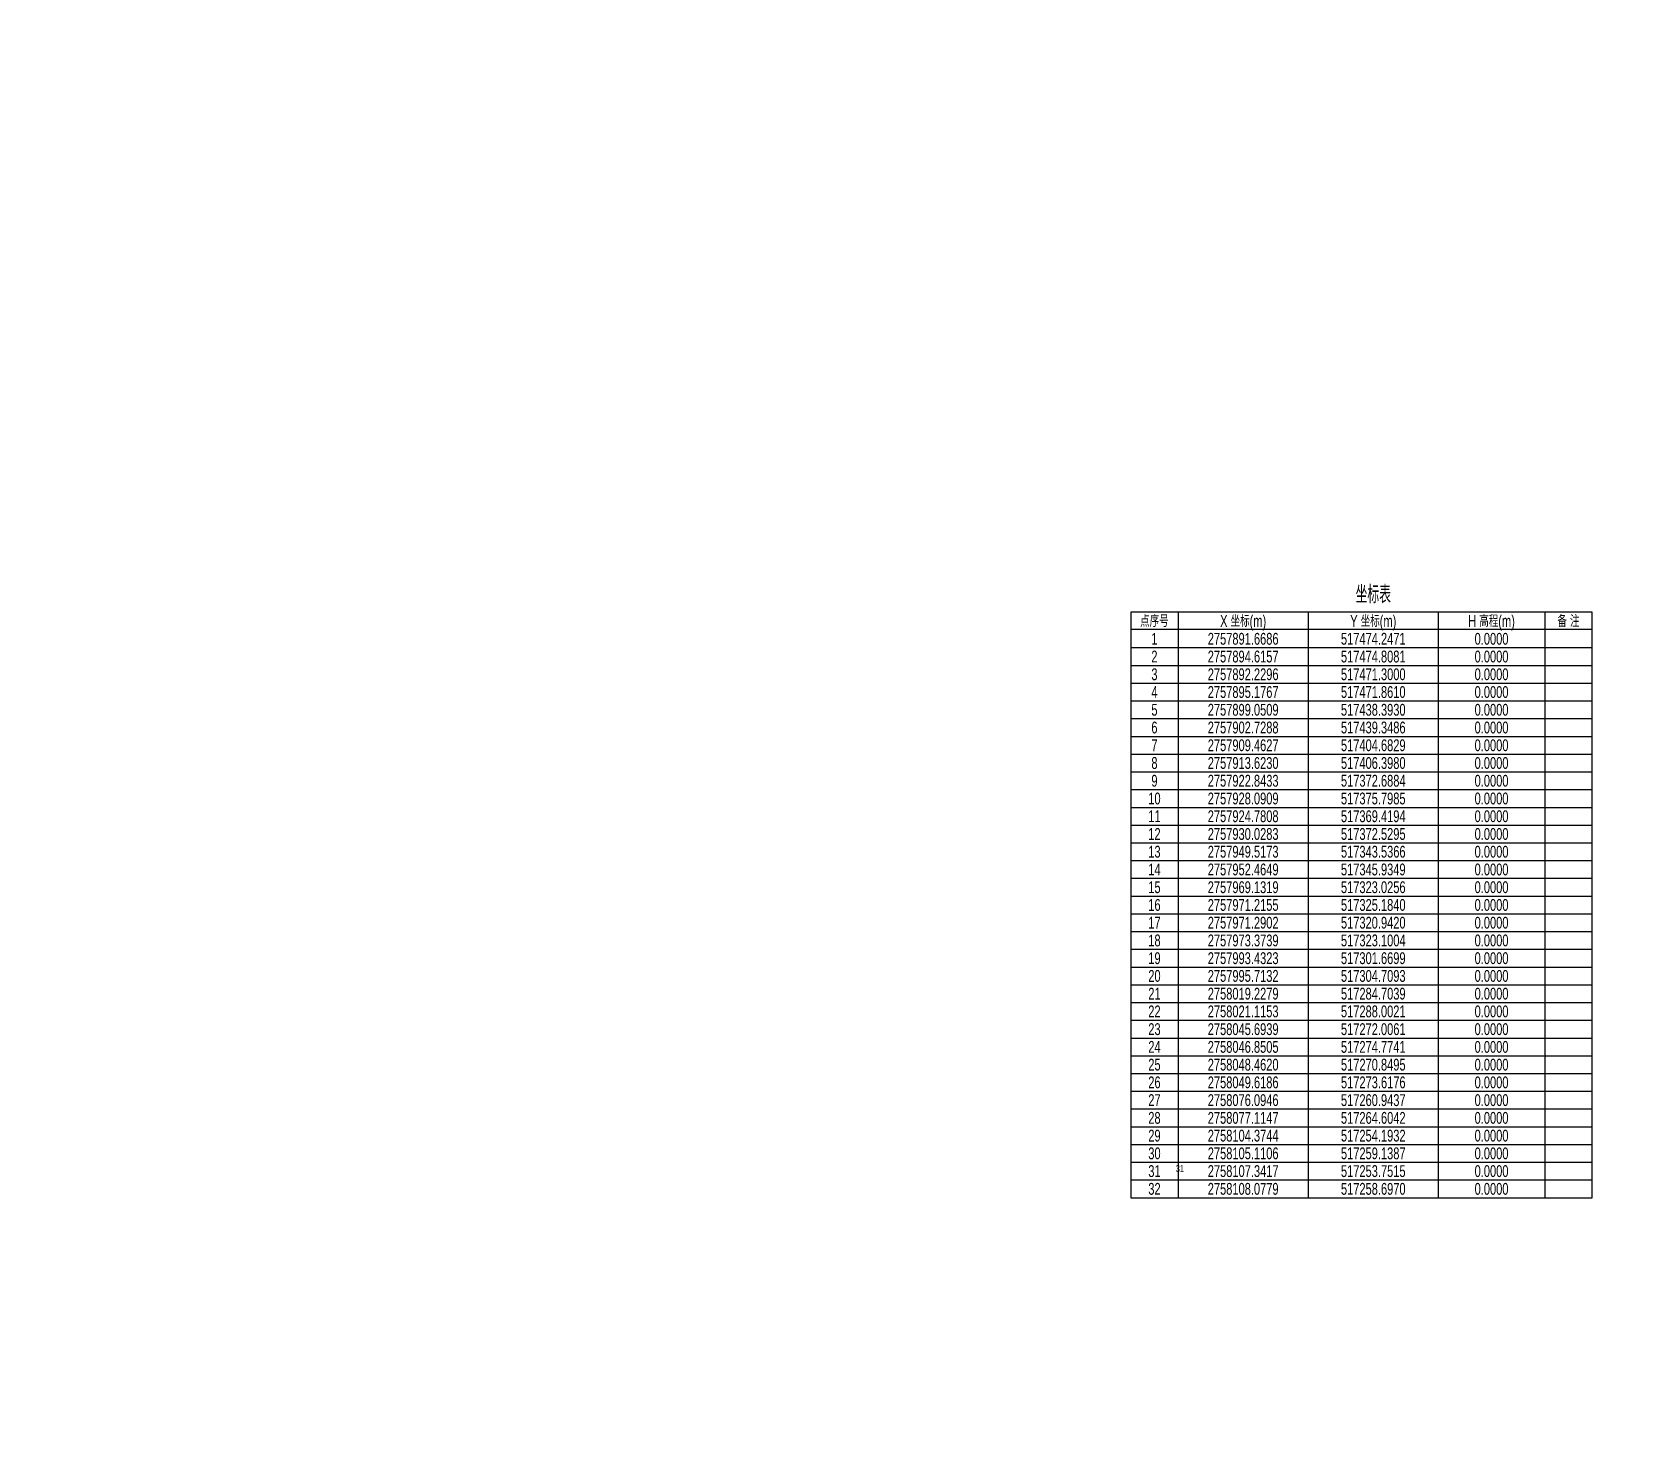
# Model space of a CAD drawing. Extents: x 0 to 558779, y 0 to 2762081.
# Drawn here: x 517356.3 to 517694.1, y 2758042.9 to 2758339.6 of the extents above; entities that cross this region are included whole.
import ezdxf
from ezdxf.enums import TextEntityAlignment as Align

# ---------------------------------------------------------------- set-up
doc = ezdxf.new("R2010")
doc.units = 0
doc.header["$LTSCALE"] = 20
doc.linetypes.add('HIDDEN', pattern=[0.375, 0.25, -0.125])
for name, color, linetype in [('B-标线', 8, 'Continuous'), ('QL-桥跨数值', 6, 'Continuous'), ('XW_A-20220915', 7, 'Continuous')]:
    doc.layers.add(name, color=color, linetype=linetype)
doc.layers.add('坐标标注', color=6, linetype='Continuous', plot=False)
doc.styles.get("Standard").update_dxf_attribs({"font": 'fsdb_e.shx', "width": 0.7, "bigfont": 'hzdx.shx'})

msp = doc.modelspace()

# ---------------------------------------------------------------- linework, layer by layer
at = {"layer": 'B-标线', "lineweight": 35, "flags": 128}
msp.add_lwpolyline([(516332.954, 2758339.614), (516966.687, 2758045.768, 0.0793686), (517567.751, 2757875.684), (518685.096, 2757743.951)], format="xyb", dxfattribs=at)
at = {"layer": 'B-标线', "linetype": 'HIDDEN', "lineweight": 35, "ltscale": 5, "flags": 128}
msp.add_lwpolyline([(516331.482, 2758336.439), (516965.215, 2758042.593, 0.0793686), (517567.341, 2757872.208), (518685.096, 2757740.427)], format="xyb", dxfattribs=at)
at = {"layer": 'B-标线', "linetype": 'Continuous', "ltscale": 4}
msp.add_arc((517500.949, 2758142.977), 246.5, 173.71964, 253.57776, dxfattribs=at)
at = {"layer": 'XW_A-20220915', "color": 2}
msp.add_arc((517500.949, 2758142.977), 250, 173.71964, 253.57776, dxfattribs=at)
at = {"layer": '坐标标注', "color": 5}
for p, q in [((517598.561, 2758216.99), (517598.561, 2758093.24)), ((517626.061, 2758216.99), (517626.061, 2758093.24)), ((517653.561, 2758216.99), (517653.561, 2758093.24)), ((517676.061, 2758216.99), (517676.061, 2758093.24))]:
    msp.add_line(p, q, dxfattribs=at)
at = {"layer": '坐标标注', "color": 3}
for p, q in [((517588.561, 2758213.365), (517686.061, 2758213.365)), ((517588.561, 2758209.49), (517686.061, 2758209.49)), ((517588.561, 2758205.74), (517686.061, 2758205.74)), ((517588.561, 2758201.99), (517686.061, 2758201.99)), ((517588.561, 2758198.24), (517686.061, 2758198.24)), ((517588.561, 2758194.49), (517686.061, 2758194.49)), ((517588.561, 2758190.74), (517686.061, 2758190.74)), ((517588.561, 2758186.99), (517686.061, 2758186.99)), ((517588.561, 2758183.24), (517686.061, 2758183.24)), ((517588.561, 2758179.49), (517686.061, 2758179.49)), ((517588.561, 2758175.74), (517686.061, 2758175.74)), ((517588.561, 2758171.99), (517686.061, 2758171.99)), ((517588.561, 2758168.24), (517686.061, 2758168.24)), ((517588.561, 2758164.49), (517686.061, 2758164.49)), ((517588.561, 2758160.74), (517686.061, 2758160.74)), ((517588.561, 2758156.99), (517686.061, 2758156.99)), ((517588.561, 2758153.24), (517686.061, 2758153.24)), ((517588.561, 2758149.49), (517686.061, 2758149.49)), ((517588.561, 2758145.74), (517686.061, 2758145.74)), ((517588.561, 2758141.99), (517686.061, 2758141.99)), ((517588.561, 2758138.24), (517686.061, 2758138.24)), ((517588.561, 2758134.49), (517686.061, 2758134.49)), ((517588.561, 2758130.74), (517686.061, 2758130.74)), ((517588.561, 2758126.99), (517686.061, 2758126.99)), ((517588.561, 2758123.24), (517686.061, 2758123.24)), ((517588.561, 2758119.49), (517686.061, 2758119.49)), ((517588.561, 2758115.74), (517686.061, 2758115.74)), ((517588.561, 2758111.99), (517686.061, 2758111.99)), ((517588.561, 2758108.24), (517686.061, 2758108.24)), ((517588.561, 2758104.49), (517686.061, 2758104.49)), ((517588.561, 2758100.74), (517686.061, 2758100.74)), ((517588.561, 2758096.99), (517686.061, 2758096.99)), ((517588.561, 2758093.24), (517686.061, 2758093.24))]:
    msp.add_line(p, q, dxfattribs=at)
at = {"layer": '坐标标注', "color": 2}
msp.add_lwpolyline([(517588.561, 2758216.99), (517588.561, 2758093.24), (517686.061, 2758093.24), (517686.061, 2758216.99)], close=True, dxfattribs=at)

# ---------------------------------------------------------------- texts
at = {"layer": 'QL-桥跨数值', "lineweight": 35, "width": 0.75}
msp.add_text('31', height=1.5, dxfattribs=at).set_placement((517598.935, 2758098.21), align=Align.BOTTOM_CENTER)
at = {"layer": '坐标标注', "color": 6, "width": 0.7}
msp.add_text('坐标表', height=3.75, dxfattribs=at).set_placement((517639.811, 2758220.74), align=Align.MIDDLE_CENTER)
at = {"layer": '坐标标注', "color": 1, "width": 0.7}
for s, p in [('点序号', (517593.561, 2758215.115)), ('X 坐标(m)', (517612.311, 2758215.115)), ('Y 坐标(m)', (517639.811, 2758215.115)), ('H 高程(m)', (517664.811, 2758215.115)), ('备 注', (517681.061, 2758215.115))]:
    msp.add_text(s, height=2.5, dxfattribs=at).set_placement(p, align=Align.MIDDLE_CENTER)
at = {"layer": '坐标标注', "color": 2, "width": 0.7}
for s, p in [('1', (517593.561, 2758211.365)), ('2757891.6686', (517612.311, 2758211.365)), ('517474.2471', (517639.811, 2758211.365)), ('0.0000', (517664.811, 2758211.365)), ('2', (517593.561, 2758207.615)), ('2757894.6157', (517612.311, 2758207.615)), ('517474.8081', (517639.811, 2758207.615)), ('0.0000', (517664.811, 2758207.615)), ('3', (517593.561, 2758203.865)), ('2757892.2296', (517612.311, 2758203.865)), ('517471.3000', (517639.811, 2758203.865)), ('0.0000', (517664.811, 2758203.865)), ('4', (517593.561, 2758200.115)), ('2757895.1767', (517612.311, 2758200.115)), ('517471.8610', (517639.811, 2758200.115)), ('0.0000', (517664.811, 2758200.115)), ('5', (517593.561, 2758196.365)), ('2757899.0509', (517612.311, 2758196.365)), ('517438.3930', (517639.811, 2758196.365)), ('0.0000', (517664.811, 2758196.365)), ('6', (517593.561, 2758192.615)), ('2757902.7288', (517612.311, 2758192.615)), ('517439.3486', (517639.811, 2758192.615)), ('0.0000', (517664.811, 2758192.615)), ('7', (517593.561, 2758188.865)), ('2757909.4627', (517612.311, 2758188.865)), ('517404.6829', (517639.811, 2758188.865)), ('0.0000', (517664.811, 2758188.865)), ('8', (517593.561, 2758185.115)), ('2757913.6230', (517612.311, 2758185.115)), ('517406.3980', (517639.811, 2758185.115)), ('0.0000', (517664.811, 2758185.115)), ('9', (517593.561, 2758181.365)), ('2757922.8433', (517612.311, 2758181.365)), ('517372.6884', (517639.811, 2758181.365)), ('0.0000', (517664.811, 2758181.365)), ('10', (517593.561, 2758177.615)), ('2757928.0909', (517612.311, 2758177.615)), ('517375.7985', (517639.811, 2758177.615)), ('0.0000', (517664.811, 2758177.615)), ('11', (517593.561, 2758173.865)), ('2757924.7808', (517612.311, 2758173.865)), ('517369.4194', (517639.811, 2758173.865)), ('0.0000', (517664.811, 2758173.865)), ('12', (517593.561, 2758170.115)), ('2757930.0283', (517612.311, 2758170.115)), ('517372.5295', (517639.811, 2758170.115)), ('0.0000', (517664.811, 2758170.115)), ('13', (517593.561, 2758166.365)), ('2757949.5173', (517612.311, 2758166.365)), ('517343.5366', (517639.811, 2758166.365)), ('0.0000', (517664.811, 2758166.365)), ('14', (517593.561, 2758162.615)), ('2757952.4649', (517612.311, 2758162.615)), ('517345.9349', (517639.811, 2758162.615)), ('0.0000', (517664.811, 2758162.615)), ('15', (517593.561, 2758158.865)), ('2757969.1319', (517612.311, 2758158.865)), ('517323.0256', (517639.811, 2758158.865)), ('0.0000', (517664.811, 2758158.865)), ('16', (517593.561, 2758155.115)), ('2757971.2155', (517612.311, 2758155.115)), ('517325.1840', (517639.811, 2758155.115)), ('0.0000', (517664.811, 2758155.115)), ('17', (517593.561, 2758151.365)), ('2757971.2902', (517612.311, 2758151.365)), ('517320.9420', (517639.811, 2758151.365)), ('0.0000', (517664.811, 2758151.365)), ('18', (517593.561, 2758147.615)), ('2757973.3739', (517612.311, 2758147.615)), ('517323.1004', (517639.811, 2758147.615)), ('0.0000', (517664.811, 2758147.615)), ('19', (517593.561, 2758143.865)), ('2757993.4323', (517612.311, 2758143.865)), ('517301.6699', (517639.811, 2758143.865)), ('0.0000', (517664.811, 2758143.865)), ('20', (517593.561, 2758140.115)), ('2757995.7132', (517612.311, 2758140.115)), ('517304.7093', (517639.811, 2758140.115)), ('0.0000', (517664.811, 2758140.115)), ('21', (517593.561, 2758136.365)), ('2758019.2279', (517612.311, 2758136.365)), ('517284.7039', (517639.811, 2758136.365)), ('0.0000', (517664.811, 2758136.365)), ('22', (517593.561, 2758132.615)), ('2758021.1153', (517612.311, 2758132.615)), ('517288.0021', (517639.811, 2758132.615)), ('0.0000', (517664.811, 2758132.615)), ('23', (517593.561, 2758128.865)), ('2758045.6939', (517612.311, 2758128.865)), ('517272.0061', (517639.811, 2758128.865)), ('0.0000', (517664.811, 2758128.865)), ('24', (517593.561, 2758125.115)), ('2758046.8505', (517612.311, 2758125.115)), ('517274.7741', (517639.811, 2758125.115)), ('0.0000', (517664.811, 2758125.115)), ('25', (517593.561, 2758121.365)), ('2758048.4620', (517612.311, 2758121.365)), ('517270.8495', (517639.811, 2758121.365)), ('0.0000', (517664.811, 2758121.365)), ('26', (517593.561, 2758117.615)), ('2758049.6186', (517612.311, 2758117.615)), ('517273.6176', (517639.811, 2758117.615)), ('0.0000', (517664.811, 2758117.615)), ('27', (517593.561, 2758113.865)), ('2758076.0946', (517612.311, 2758113.865)), ('517260.9437', (517639.811, 2758113.865)), ('0.0000', (517664.811, 2758113.865)), ('28', (517593.561, 2758110.115)), ('2758077.1147', (517612.311, 2758110.115)), ('517264.6042', (517639.811, 2758110.115)), ('0.0000', (517664.811, 2758110.115)), ('29', (517593.561, 2758106.365)), ('2758104.3744', (517612.311, 2758106.365)), ('517254.1932', (517639.811, 2758106.365)), ('0.0000', (517664.811, 2758106.365)), ('30', (517593.561, 2758102.615)), ('2758105.1106', (517612.311, 2758102.615)), ('517259.1387', (517639.811, 2758102.615)), ('0.0000', (517664.811, 2758102.615)), ('31', (517593.561, 2758098.865)), ('2758107.3417', (517612.311, 2758098.865)), ('517253.7515', (517639.811, 2758098.865)), ('0.0000', (517664.811, 2758098.865)), ('32', (517593.561, 2758095.115)), ('2758108.0779', (517612.311, 2758095.115)), ('517258.6970', (517639.811, 2758095.115)), ('0.0000', (517664.811, 2758095.115))]:
    msp.add_text(s, height=2.5, dxfattribs=at).set_placement(p, align=Align.MIDDLE_CENTER)

doc.saveas('drawing.dxf')
